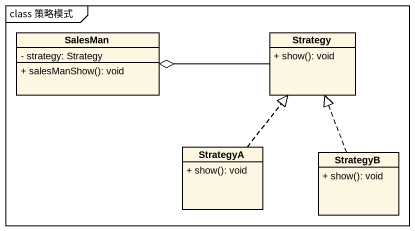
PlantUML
@startuml
mainframe class 策略模式
hide circle
hide empty members
skinparam classAttributeIconSize 0
class SalesMan {
  - strategy: Strategy
  + salesManShow(): void
}
class Strategy {
  + show(): void
}
class StrategyA {
  + show(): void
}
class StrategyB {
  + show(): void
}
Strategy -left-o SalesMan
StrategyA .up.|> Strategy
StrategyB .up.|> Strategy
@enduml
